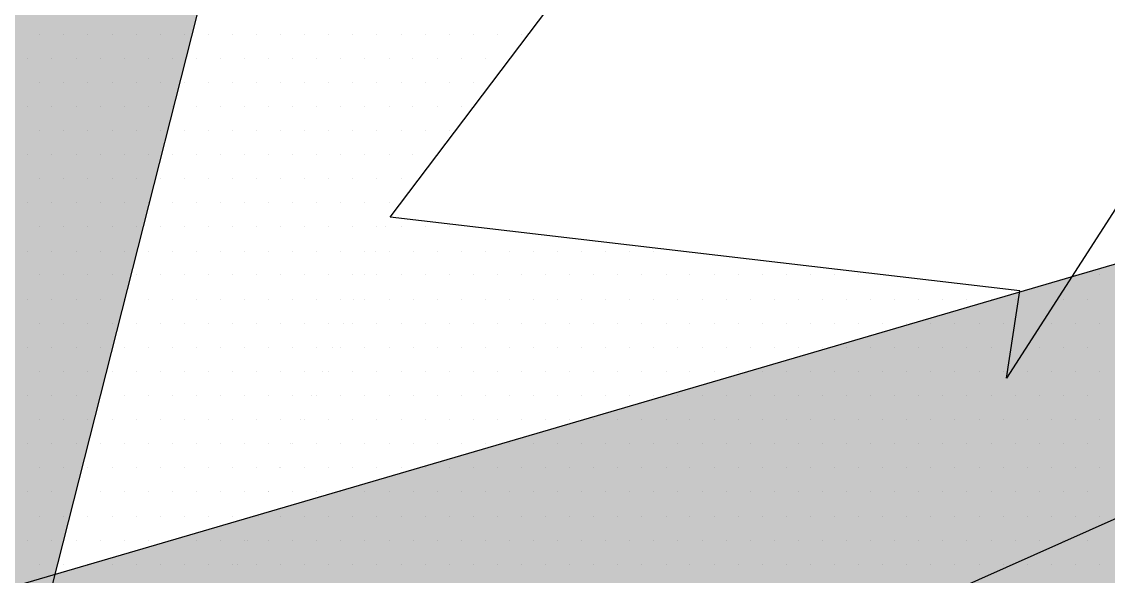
# Model space of a CAD drawing. Header units: metres. Extents: x 9606 to 9900, y 4805 to 4952.
# Drawn here: x 9832.6748 to 9833.1714, y 4846.4657 to 4846.719 of the extents above; entities that cross this region are included whole.
import ezdxf

# ---------------------------------------------------------------- set-up
doc = ezdxf.new("R2010")
doc.units = ezdxf.units.M
doc.header["$LTSCALE"] = 2
doc.linetypes.add('CACHEX2', pattern=[0.75, 0.5, -0.25])
for name, color, linetype in [('CARTOUCHE', 7, 'Continuous'), ('LOGO', 4, 'Continuous'), ('rosace', 7, 'Continuous')]:
    doc.layers.add(name, color=color, linetype=linetype)

# ---------------------------------------------------------------- blocks, each defined once
blk = doc.blocks.new('A$C715108E3')
at = {"layer": 'LOGO', "color": 131}
for p, q in [((-5.1121, -7.0932), (-5.1121, -7.0932)), ((-5.0208, -7.0932), (-5.0208, -7.0932)), ((-4.929, -7.0932), (-4.929, -7.0932)), ((-4.8369, -7.0932), (-4.8369, -7.0932)), ((-4.7453, -7.0932), (-4.7453, -7.0932)), ((-4.6537, -7.0932), (-4.6537, -7.0932)), ((-4.562, -7.0932), (-4.562, -7.0932)), ((-4.47, -7.0932), (-4.47, -7.0932)), ((-4.3787, -7.0932), (-4.3787, -7.0932)), ((-4.2867, -7.0932), (-4.2867, -7.0932)), ((-4.1947, -7.0932), (-4.1947, -7.0932)), ((-4.1034, -7.0932), (-4.1034, -7.0932)), ((-4.0114, -7.0932), (-4.0114, -7.0932)), ((-3.9196, -7.0932), (-3.9196, -7.0932)), ((-3.8281, -7.0932), (-3.8281, -7.0932)), ((-3.7363, -7.0932), (-3.7363, -7.0932)), ((-3.6444, -7.0932), (-3.6444, -7.0932)), ((-3.5526, -7.0932), (-3.5526, -7.0932)), ((-3.4611, -7.0932), (-3.4611, -7.0932)), ((-3.3693, -7.0932), (-3.3693, -7.0932)), ((-3.2775, -7.0932), (-3.2775, -7.0932)), ((-5.1584, -7.1849), (-5.1584, -7.1849)), ((-5.0665, -7.1849), (-5.0665, -7.1849)), ((-4.9745, -7.1849), (-4.9745, -7.1849)), ((-4.8829, -7.1849), (-4.8829, -7.1849)), ((-4.7912, -7.1849), (-4.7912, -7.1849)), ((-4.6992, -7.1849), (-4.6992, -7.1849)), ((-4.6076, -7.1849), (-4.6076, -7.1849)), ((-4.5159, -7.1849), (-4.5159, -7.1849)), ((-4.4243, -7.1849), (-4.4243, -7.1849)), ((-4.3322, -7.1849), (-4.3322, -7.1849)), ((-4.2412, -7.1849), (-4.2412, -7.1849)), ((-4.1491, -7.1849), (-4.1491, -7.1849)), ((-4.0571, -7.1849), (-4.0571, -7.1849)), ((-3.9659, -7.1849), (-3.9659, -7.1849)), ((-3.8738, -7.1849), (-3.8738, -7.1849)), ((-3.782, -7.1849), (-3.782, -7.1849)), ((-3.6909, -7.1849), (-3.6909, -7.1849)), ((-3.5987, -7.1849), (-3.5987, -7.1849)), ((-3.5069, -7.1849), (-3.5069, -7.1849)), ((-3.415, -7.1849), (-3.415, -7.1849)), ((-3.3236, -7.1849), (-3.3236, -7.1849)), ((-5.1121, -7.2773), (-5.1121, -7.2773)), ((-5.0208, -7.2773), (-5.0208, -7.2773)), ((-4.929, -7.2773), (-4.929, -7.2773)), ((-4.8369, -7.2773), (-4.8369, -7.2773)), ((-4.7453, -7.2773), (-4.7453, -7.2773)), ((-4.6537, -7.2773), (-4.6537, -7.2773)), ((-4.562, -7.2773), (-4.562, -7.2773)), ((-4.47, -7.2773), (-4.47, -7.2773)), ((-4.3787, -7.2773), (-4.3787, -7.2773)), ((-4.2867, -7.2773), (-4.2867, -7.2773)), ((-4.1947, -7.2773), (-4.1947, -7.2773)), ((-4.1034, -7.2773), (-4.1034, -7.2773)), ((-4.0114, -7.2773), (-4.0114, -7.2773)), ((-3.9196, -7.2773), (-3.9196, -7.2773)), ((-3.8281, -7.2773), (-3.8281, -7.2773)), ((-3.7363, -7.2773), (-3.7363, -7.2773)), ((-3.6444, -7.2773), (-3.6444, -7.2773)), ((-3.5526, -7.2773), (-3.5526, -7.2773)), ((-3.4611, -7.2773), (-3.4611, -7.2773)), ((-5.1584, -7.3683), (-5.1584, -7.3683)), ((-5.0665, -7.3683), (-5.0665, -7.3683)), ((-4.9745, -7.3683), (-4.9745, -7.3683)), ((-4.8829, -7.3683), (-4.8829, -7.3683)), ((-4.7912, -7.3683), (-4.7912, -7.3683)), ((-4.6992, -7.3683), (-4.6992, -7.3683)), ((-4.6076, -7.3683), (-4.6076, -7.3683)), ((-4.5159, -7.3683), (-4.5159, -7.3683)), ((-4.4243, -7.3683), (-4.4243, -7.3683)), ((-4.3322, -7.3683), (-4.3322, -7.3683)), ((-4.2412, -7.3683), (-4.2412, -7.3683)), ((-4.1491, -7.3683), (-4.1491, -7.3683)), ((-4.0571, -7.3683), (-4.0571, -7.3683)), ((-3.9659, -7.3683), (-3.9659, -7.3683)), ((-3.8738, -7.3683), (-3.8738, -7.3683)), ((-3.782, -7.3683), (-3.782, -7.3683)), ((-3.6909, -7.3683), (-3.6909, -7.3683)), ((-3.5987, -7.3683), (-3.5987, -7.3683)), ((-3.5069, -7.3683), (-3.5069, -7.3683)), ((-5.1121, -7.46), (-5.1121, -7.46)), ((-5.0208, -7.46), (-5.0208, -7.46)), ((-4.929, -7.46), (-4.929, -7.46)), ((-4.8369, -7.46), (-4.8369, -7.46)), ((-4.7453, -7.46), (-4.7453, -7.46)), ((-4.6537, -7.46), (-4.6537, -7.46)), ((-4.562, -7.46), (-4.562, -7.46)), ((-4.47, -7.46), (-4.47, -7.46)), ((-4.3787, -7.46), (-4.3787, -7.46)), ((-4.2867, -7.46), (-4.2867, -7.46)), ((-4.1947, -7.46), (-4.1947, -7.46)), ((-4.1034, -7.46), (-4.1034, -7.46)), ((-4.0114, -7.46), (-4.0114, -7.46)), ((-3.9196, -7.46), (-3.9196, -7.46)), ((-3.8281, -7.46), (-3.8281, -7.46)), ((-3.7363, -7.46), (-3.7363, -7.46)), ((-3.6444, -7.46), (-3.6444, -7.46)), ((-3.5526, -7.46), (-3.5526, -7.46)), ((-5.1584, -7.5524), (-5.1584, -7.5524)), ((-5.0665, -7.5524), (-5.0665, -7.5524)), ((-4.9745, -7.5524), (-4.9745, -7.5524)), ((-4.8829, -7.5524), (-4.8829, -7.5524)), ((-4.7912, -7.5524), (-4.7912, -7.5524)), ((-4.6992, -7.5524), (-4.6992, -7.5524)), ((-4.6076, -7.5524), (-4.6076, -7.5524)), ((-4.5159, -7.5524), (-4.5159, -7.5524)), ((-4.4243, -7.5524), (-4.4243, -7.5524)), ((-4.3322, -7.5524), (-4.3322, -7.5524)), ((-4.2412, -7.5524), (-4.2412, -7.5524)), ((-4.1491, -7.5524), (-4.1491, -7.5524)), ((-4.0571, -7.5524), (-4.0571, -7.5524)), ((-3.9659, -7.5524), (-3.9659, -7.5524)), ((-3.8738, -7.5524), (-3.8738, -7.5524)), ((-3.782, -7.5524), (-3.782, -7.5524)), ((-3.6909, -7.5524), (-3.6909, -7.5524)), ((-3.5987, -7.5524), (-3.5987, -7.5524)), ((-5.1121, -7.6436), (-5.1121, -7.6436)), ((-5.0208, -7.6436), (-5.0208, -7.6436)), ((-4.929, -7.6436), (-4.929, -7.6436)), ((-4.8369, -7.6436), (-4.8369, -7.6436)), ((-4.7453, -7.6436), (-4.7453, -7.6436)), ((-4.6537, -7.6436), (-4.6537, -7.6436)), ((-4.562, -7.6436), (-4.562, -7.6436)), ((-4.47, -7.6436), (-4.47, -7.6436)), ((-4.3787, -7.6436), (-4.3787, -7.6436)), ((-4.2867, -7.6436), (-4.2867, -7.6436)), ((-4.1947, -7.6436), (-4.1947, -7.6436)), ((-4.1034, -7.6436), (-4.1034, -7.6436)), ((-4.0114, -7.6436), (-4.0114, -7.6436)), ((-3.9196, -7.6436), (-3.9196, -7.6436)), ((-3.8281, -7.6436), (-3.8281, -7.6436)), ((-3.7363, -7.6436), (-3.7363, -7.6436)), ((-5.1584, -7.7349), (-5.1584, -7.7349)), ((-5.0665, -7.7349), (-5.0665, -7.7349)), ((-4.9745, -7.7349), (-4.9745, -7.7349)), ((-4.8829, -7.7349), (-4.8829, -7.7349)), ((-4.7912, -7.7349), (-4.7912, -7.7349)), ((-4.6992, -7.7349), (-4.6992, -7.7349)), ((-4.6076, -7.7349), (-4.6076, -7.7349)), ((-4.5159, -7.7349), (-4.5159, -7.7349)), ((-4.4243, -7.7349), (-4.4243, -7.7349)), ((-4.3322, -7.7349), (-4.3322, -7.7349)), ((-4.2412, -7.7349), (-4.2412, -7.7349)), ((-4.1491, -7.7349), (-4.1491, -7.7349)), ((-4.0571, -7.7349), (-4.0571, -7.7349)), ((-3.9659, -7.7349), (-3.9659, -7.7349)), ((-3.8738, -7.7349), (-3.8738, -7.7349)), ((-3.782, -7.7349), (-3.782, -7.7349)), ((-5.1121, -7.8275), (-5.1121, -7.8275)), ((-5.0208, -7.8275), (-5.0208, -7.8275)), ((-4.929, -7.8275), (-4.929, -7.8275)), ((-4.8369, -7.8275), (-4.8369, -7.8275)), ((-4.7453, -7.8275), (-4.7453, -7.8275)), ((-4.6537, -7.8275), (-4.6537, -7.8275)), ((-4.562, -7.8275), (-4.562, -7.8275)), ((-4.47, -7.8275), (-4.47, -7.8275)), ((-4.3787, -7.8275), (-4.3787, -7.8275)), ((-4.2867, -7.8275), (-4.2867, -7.8275)), ((-4.1947, -7.8275), (-4.1947, -7.8275)), ((-4.1034, -7.8275), (-4.1034, -7.8275)), ((-4.0114, -7.8275), (-4.0114, -7.8275)), ((-3.9196, -7.8275), (-3.9196, -7.8275)), ((-3.8281, -7.8275), (-3.8281, -7.8275)), ((-3.7951, -7.8275), (-3.7951, -7.8275)), ((-3.7363, -7.8275), (-3.7363, -7.8275)), ((-3.6444, -7.8275), (-3.6444, -7.8275)), ((-3.5526, -7.8275), (-3.5526, -7.8275)), ((-1.0596, -7.8275), (-1.0596, -7.8275)), ((-5.1584, -7.919), (-5.1584, -7.919)), ((-5.0665, -7.919), (-5.0665, -7.919)), ((-4.9745, -7.919), (-4.9745, -7.919)), ((-4.8829, -7.919), (-4.8829, -7.919)), ((-4.7912, -7.919), (-4.7912, -7.919)), ((-4.6992, -7.919), (-4.6992, -7.919)), ((-4.6076, -7.919), (-4.6076, -7.919)), ((-4.5159, -7.919), (-4.5159, -7.919)), ((-4.4243, -7.919), (-4.4243, -7.919)), ((-4.3322, -7.919), (-4.3322, -7.919)), ((-4.2412, -7.919), (-4.2412, -7.919)), ((-4.1491, -7.919), (-4.1491, -7.919)), ((-4.0571, -7.919), (-4.0571, -7.919)), ((-3.9659, -7.919), (-3.9659, -7.919)), ((-3.8738, -7.919), (-3.8738, -7.919)), ((-3.8354, -7.919), (-3.8354, -7.919)), ((-3.782, -7.919), (-3.782, -7.919)), ((-3.6905, -7.919), (-3.6905, -7.919)), ((-3.5987, -7.919), (-3.5987, -7.919)), ((-3.5069, -7.919), (-3.5069, -7.919)), ((-3.415, -7.919), (-3.415, -7.919)), ((-3.3236, -7.919), (-3.3236, -7.919)), ((-3.2318, -7.919), (-3.2318, -7.919)), ((-3.1399, -7.919), (-3.1399, -7.919)), ((-3.0485, -7.919), (-3.0485, -7.919)), ((-2.9566, -7.919), (-2.9566, -7.919)), ((-2.8648, -7.919), (-2.8648, -7.919)), ((-2.7733, -7.919), (-2.7733, -7.919)), ((-2.6815, -7.919), (-2.6815, -7.919)), ((-1.119, -7.919), (-1.119, -7.919)), ((-5.1121, -8.0102), (-5.1121, -8.0102)), ((-5.0208, -8.0102), (-5.0208, -8.0102)), ((-4.929, -8.0102), (-4.929, -8.0102)), ((-4.8369, -8.0102), (-4.8369, -8.0102)), ((-4.7453, -8.0102), (-4.7453, -8.0102)), ((-4.6537, -8.0102), (-4.6537, -8.0102)), ((-4.562, -8.0102), (-4.562, -8.0102)), ((-4.47, -8.0102), (-4.47, -8.0102)), ((-4.3787, -8.0102), (-4.3787, -8.0102)), ((-4.2867, -8.0102), (-4.2867, -8.0102)), ((-4.1947, -8.0102), (-4.1947, -8.0102)), ((-4.1034, -8.0102), (-4.1034, -8.0102)), ((-4.0114, -8.0102), (-4.0114, -8.0102)), ((-3.9196, -8.0102), (-3.9196, -8.0102)), ((-3.8755, -8.0102), (-3.8755, -8.0102)), ((-3.8283, -8.0102), (-3.8283, -8.0102)), ((-3.7363, -8.0102), (-3.7363, -8.0102)), ((-3.6444, -8.0102), (-3.6444, -8.0102)), ((-3.5526, -8.0102), (-3.5526, -8.0102)), ((-3.4611, -8.0102), (-3.4611, -8.0102)), ((-3.3693, -8.0102), (-3.3693, -8.0102)), ((-3.2775, -8.0102), (-3.2775, -8.0102)), ((-3.186, -8.0102), (-3.186, -8.0102)), ((-3.0942, -8.0102), (-3.0942, -8.0102)), ((-3.0024, -8.0102), (-3.0024, -8.0102)), ((-2.9109, -8.0102), (-2.9109, -8.0102)), ((-2.8191, -8.0102), (-2.8191, -8.0102)), ((-2.727, -8.0102), (-2.727, -8.0102)), ((-2.6358, -8.0102), (-2.6358, -8.0102)), ((-2.5439, -8.0102), (-2.5439, -8.0102)), ((-2.4519, -8.0102), (-2.4519, -8.0102)), ((-2.3599, -8.0102), (-2.3599, -8.0102)), ((-2.2686, -8.0102), (-2.2686, -8.0102)), ((-2.1766, -8.0102), (-2.1766, -8.0102)), ((-2.085, -8.0102), (-2.085, -8.0102)), ((-1.9933, -8.0102), (-1.9933, -8.0102)), ((-1.9015, -8.0102), (-1.9015, -8.0102)), ((-1.1785, -8.0102), (-1.1785, -8.0102)), ((-1.1674, -8.0102), (-1.1674, -8.0102)), ((-1.0761, -8.0102), (-1.0761, -8.0102)), ((-5.1584, -8.1026), (-5.1584, -8.1026)), ((-5.0665, -8.1026), (-5.0665, -8.1026)), ((-4.9745, -8.1026), (-4.9745, -8.1026)), ((-4.8829, -8.1026), (-4.8829, -8.1026)), ((-4.7912, -8.1026), (-4.7912, -8.1026)), ((-4.6992, -8.1026), (-4.6992, -8.1026)), ((-4.6076, -8.1026), (-4.6076, -8.1026)), ((-4.5159, -8.1026), (-4.5159, -8.1026)), ((-4.4243, -8.1026), (-4.4243, -8.1026)), ((-4.3322, -8.1026), (-4.3322, -8.1026)), ((-4.2412, -8.1026), (-4.2412, -8.1026)), ((-4.1491, -8.1026), (-4.1491, -8.1026)), ((-4.0571, -8.1026), (-4.0571, -8.1026)), ((-3.9659, -8.1026), (-3.9659, -8.1026)), ((-3.9164, -8.1026), (-3.9164, -8.1026)), ((-3.8738, -8.1026), (-3.8738, -8.1026)), ((-3.782, -8.1026), (-3.782, -8.1026)), ((-3.6905, -8.1026), (-3.6905, -8.1026)), ((-3.5987, -8.1026), (-3.5987, -8.1026)), ((-3.5069, -8.1026), (-3.5069, -8.1026)), ((-3.415, -8.1026), (-3.415, -8.1026)), ((-3.3236, -8.1026), (-3.3236, -8.1026)), ((-3.2318, -8.1026), (-3.2318, -8.1026)), ((-3.1399, -8.1026), (-3.1399, -8.1026)), ((-3.0485, -8.1026), (-3.0485, -8.1026)), ((-2.9566, -8.1026), (-2.9566, -8.1026)), ((-2.8648, -8.1026), (-2.8648, -8.1026)), ((-2.7733, -8.1026), (-2.7733, -8.1026)), ((-2.6815, -8.1026), (-2.6815, -8.1026)), ((-2.5895, -8.1026), (-2.5895, -8.1026)), ((-2.4975, -8.1026), (-2.4975, -8.1026)), ((-2.4062, -8.1026), (-2.4062, -8.1026)), ((-2.3142, -8.1026), (-2.3142, -8.1026)), ((-2.2223, -8.1026), (-2.2223, -8.1026)), ((-2.1309, -8.1026), (-2.1309, -8.1026)), ((-2.0391, -8.1026), (-2.0391, -8.1026)), ((-1.9472, -8.1026), (-1.9472, -8.1026)), ((-1.8558, -8.1026), (-1.8558, -8.1026)), ((-1.7639, -8.1026), (-1.7639, -8.1026)), ((-1.6721, -8.1026), (-1.6721, -8.1026)), ((-1.5806, -8.1026), (-1.5806, -8.1026)), ((-1.4888, -8.1026), (-1.4888, -8.1026)), ((-1.397, -8.1026), (-1.397, -8.1026)), ((-1.2371, -8.1026), (-1.2371, -8.1026)), ((-1.2137, -8.1026), (-1.2137, -8.1026)), ((-1.1219, -8.1026), (-1.1219, -8.1026)), ((-5.1121, -8.1941), (-5.1121, -8.1941)), ((-5.0208, -8.1941), (-5.0208, -8.1941)), ((-4.929, -8.1941), (-4.929, -8.1941)), ((-4.8369, -8.1941), (-4.8369, -8.1941)), ((-4.7453, -8.1941), (-4.7453, -8.1941)), ((-4.6537, -8.1941), (-4.6537, -8.1941)), ((-4.562, -8.1941), (-4.562, -8.1941)), ((-4.47, -8.1941), (-4.47, -8.1941)), ((-4.3787, -8.1941), (-4.3787, -8.1941)), ((-4.2867, -8.1941), (-4.2867, -8.1941)), ((-4.1947, -8.1941), (-4.1947, -8.1941)), ((-4.1034, -8.1941), (-4.1034, -8.1941)), ((-4.0114, -8.1941), (-4.0114, -8.1941)), ((-3.9567, -8.1941), (-3.9567, -8.1941)), ((-3.9196, -8.1941), (-3.9196, -8.1941)), ((-3.8283, -8.1941), (-3.8283, -8.1941)), ((-3.7363, -8.1941), (-3.7363, -8.1941)), ((-3.6444, -8.1941), (-3.6444, -8.1941)), ((-3.5526, -8.1941), (-3.5526, -8.1941)), ((-3.4611, -8.1941), (-3.4611, -8.1941)), ((-3.3693, -8.1941), (-3.3693, -8.1941)), ((-3.2775, -8.1941), (-3.2775, -8.1941)), ((-3.186, -8.1941), (-3.186, -8.1941)), ((-3.0942, -8.1941), (-3.0942, -8.1941)), ((-3.0024, -8.1941), (-3.0024, -8.1941)), ((-2.9109, -8.1941), (-2.9109, -8.1941)), ((-2.8191, -8.1941), (-2.8191, -8.1941)), ((-2.727, -8.1941), (-2.727, -8.1941)), ((-2.6358, -8.1941), (-2.6358, -8.1941)), ((-2.5439, -8.1941), (-2.5439, -8.1941)), ((-2.4519, -8.1941), (-2.4519, -8.1941)), ((-2.3599, -8.1941), (-2.3599, -8.1941)), ((-2.2686, -8.1941), (-2.2686, -8.1941)), ((-2.1766, -8.1941), (-2.1766, -8.1941)), ((-2.085, -8.1941), (-2.085, -8.1941)), ((-1.9933, -8.1941), (-1.9933, -8.1941)), ((-1.9015, -8.1941), (-1.9015, -8.1941)), ((-1.8097, -8.1941), (-1.8097, -8.1941)), ((-1.7182, -8.1941), (-1.7182, -8.1941)), ((-1.6264, -8.1941), (-1.6264, -8.1941)), ((-1.5345, -8.1941), (-1.5345, -8.1941)), ((-1.4427, -8.1941), (-1.4427, -8.1941)), ((-1.2958, -8.1941), (-1.2958, -8.1941)), ((-1.2594, -8.1941), (-1.2594, -8.1941)), ((-1.1674, -8.1941), (-1.1674, -8.1941)), ((-1.0761, -8.1941), (-1.0761, -8.1941)), ((-5.1584, -8.2855), (-5.1584, -8.2855)), ((-5.0665, -8.2855), (-5.0665, -8.2855)), ((-4.9745, -8.2855), (-4.9745, -8.2855)), ((-4.8829, -8.2855), (-4.8829, -8.2855)), ((-4.7912, -8.2855), (-4.7912, -8.2855)), ((-4.6992, -8.2855), (-4.6992, -8.2855)), ((-4.6076, -8.2855), (-4.6076, -8.2855)), ((-4.5159, -8.2855), (-4.5159, -8.2855)), ((-4.4243, -8.2855), (-4.4243, -8.2855)), ((-4.3322, -8.2855), (-4.3322, -8.2855)), ((-4.2412, -8.2855), (-4.2412, -8.2855)), ((-4.1491, -8.2855), (-4.1491, -8.2855)), ((-4.0571, -8.2855), (-4.0571, -8.2855)), ((-3.997, -8.2855), (-3.997, -8.2855)), ((-3.9659, -8.2855), (-3.9659, -8.2855)), ((-3.8738, -8.2855), (-3.8738, -8.2855)), ((-3.782, -8.2855), (-3.782, -8.2855)), ((-3.6905, -8.2855), (-3.6905, -8.2855)), ((-3.5987, -8.2855), (-3.5987, -8.2855)), ((-3.5069, -8.2855), (-3.5069, -8.2855)), ((-3.415, -8.2855), (-3.415, -8.2855)), ((-3.3236, -8.2855), (-3.3236, -8.2855)), ((-3.2318, -8.2855), (-3.2318, -8.2855)), ((-3.1399, -8.2855), (-3.1399, -8.2855)), ((-3.0485, -8.2855), (-3.0485, -8.2855)), ((-2.9566, -8.2855), (-2.9566, -8.2855)), ((-2.8648, -8.2855), (-2.8648, -8.2855)), ((-2.7733, -8.2855), (-2.7733, -8.2855)), ((-2.6815, -8.2855), (-2.6815, -8.2855)), ((-2.5895, -8.2855), (-2.5895, -8.2855)), ((-2.4975, -8.2855), (-2.4975, -8.2855)), ((-2.4062, -8.2855), (-2.4062, -8.2855)), ((-2.3142, -8.2855), (-2.3142, -8.2855)), ((-2.2223, -8.2855), (-2.2223, -8.2855)), ((-2.1309, -8.2855), (-2.1309, -8.2855)), ((-2.0391, -8.2855), (-2.0391, -8.2855)), ((-1.9472, -8.2855), (-1.9472, -8.2855)), ((-1.8558, -8.2855), (-1.8558, -8.2855)), ((-1.7639, -8.2855), (-1.7639, -8.2855)), ((-1.6721, -8.2855), (-1.6721, -8.2855)), ((-1.5806, -8.2855), (-1.5806, -8.2855)), ((-1.4888, -8.2855), (-1.4888, -8.2855)), ((-1.355, -8.2855), (-1.355, -8.2855)), ((-1.3051, -8.2855), (-1.3051, -8.2855)), ((-1.2137, -8.2855), (-1.2137, -8.2855)), ((-1.1219, -8.2855), (-1.1219, -8.2855)), ((-5.1121, -8.3777), (-5.1121, -8.3777)), ((-5.0208, -8.3777), (-5.0208, -8.3777)), ((-4.929, -8.3777), (-4.929, -8.3777)), ((-4.8369, -8.3777), (-4.8369, -8.3777)), ((-4.7453, -8.3777), (-4.7453, -8.3777)), ((-4.6537, -8.3777), (-4.6537, -8.3777)), ((-4.562, -8.3777), (-4.562, -8.3777)), ((-4.47, -8.3777), (-4.47, -8.3777)), ((-4.3787, -8.3777), (-4.3787, -8.3777)), ((-4.2867, -8.3777), (-4.2867, -8.3777)), ((-4.1947, -8.3777), (-4.1947, -8.3777)), ((-4.1034, -8.3777), (-4.1034, -8.3777)), ((-4.0374, -8.3777), (-4.0374, -8.3777)), ((-4.0116, -8.3777), (-4.0116, -8.3777)), ((-3.9196, -8.3777), (-3.9196, -8.3777)), ((-3.8283, -8.3777), (-3.8283, -8.3777)), ((-3.7363, -8.3777), (-3.7363, -8.3777)), ((-3.6444, -8.3777), (-3.6444, -8.3777)), ((-3.5526, -8.3777), (-3.5526, -8.3777)), ((-3.4611, -8.3777), (-3.4611, -8.3777)), ((-3.3693, -8.3777), (-3.3693, -8.3777)), ((-3.2775, -8.3777), (-3.2775, -8.3777)), ((-3.186, -8.3777), (-3.186, -8.3777)), ((-3.0942, -8.3777), (-3.0942, -8.3777)), ((-3.0024, -8.3777), (-3.0024, -8.3777)), ((-2.9109, -8.3777), (-2.9109, -8.3777)), ((-2.8191, -8.3777), (-2.8191, -8.3777)), ((-2.727, -8.3777), (-2.727, -8.3777)), ((-2.6358, -8.3777), (-2.6358, -8.3777)), ((-2.5439, -8.3777), (-2.5439, -8.3777)), ((-2.4519, -8.3777), (-2.4519, -8.3777)), ((-2.3599, -8.3777), (-2.3599, -8.3777)), ((-2.2686, -8.3777), (-2.2686, -8.3777)), ((-2.1766, -8.3777), (-2.1766, -8.3777)), ((-2.085, -8.3777), (-2.085, -8.3777)), ((-1.9933, -8.3777), (-1.9933, -8.3777)), ((-1.9015, -8.3777), (-1.9015, -8.3777)), ((-1.8097, -8.3777), (-1.8097, -8.3777)), ((-1.7182, -8.3777), (-1.7182, -8.3777)), ((-1.6264, -8.3777), (-1.6264, -8.3777)), ((-1.5345, -8.3777), (-1.5345, -8.3777)), ((-1.4427, -8.3777), (-1.4427, -8.3777)), ((-1.4144, -8.3777), (-1.4144, -8.3777)), ((-1.3512, -8.3777), (-1.3512, -8.3777)), ((-1.2594, -8.3777), (-1.2594, -8.3777)), ((-1.1674, -8.3777), (-1.1674, -8.3777)), ((-1.0761, -8.3777), (-1.0761, -8.3777)), ((-5.1584, -8.4692), (-5.1584, -8.4692)), ((-5.0665, -8.4692), (-5.0665, -8.4692)), ((-4.9745, -8.4692), (-4.9745, -8.4692)), ((-4.8829, -8.4692), (-4.8829, -8.4692)), ((-4.7912, -8.4692), (-4.7912, -8.4692)), ((-4.6992, -8.4692), (-4.6992, -8.4692)), ((-4.6076, -8.4692), (-4.6076, -8.4692)), ((-4.5159, -8.4692), (-4.5159, -8.4692)), ((-4.4243, -8.4692), (-4.4243, -8.4692)), ((-4.3322, -8.4692), (-4.3322, -8.4692)), ((-4.2412, -8.4692), (-4.2412, -8.4692)), ((-4.1491, -8.4692), (-4.1491, -8.4692)), ((-4.0779, -8.4692), (-4.0779, -8.4692)), ((-4.0571, -8.4692), (-4.0571, -8.4692)), ((-3.9659, -8.4692), (-3.9659, -8.4692)), ((-3.8738, -8.4692), (-3.8738, -8.4692)), ((-3.782, -8.4692), (-3.782, -8.4692)), ((-3.6905, -8.4692), (-3.6905, -8.4692)), ((-3.5987, -8.4692), (-3.5987, -8.4692)), ((-3.5069, -8.4692), (-3.5069, -8.4692)), ((-3.415, -8.4692), (-3.415, -8.4692)), ((-3.3236, -8.4692), (-3.3236, -8.4692)), ((-3.2318, -8.4692), (-3.2318, -8.4692)), ((-3.1399, -8.4692), (-3.1399, -8.4692)), ((-3.0485, -8.4692), (-3.0485, -8.4692)), ((-2.9566, -8.4692), (-2.9566, -8.4692)), ((-2.8648, -8.4692), (-2.8648, -8.4692)), ((-2.7733, -8.4692), (-2.7733, -8.4692)), ((-2.6815, -8.4692), (-2.6815, -8.4692)), ((-2.5895, -8.4692), (-2.5895, -8.4692)), ((-2.4975, -8.4692), (-2.4975, -8.4692)), ((-2.4062, -8.4692), (-2.4062, -8.4692)), ((-2.3142, -8.4692), (-2.3142, -8.4692)), ((-2.2223, -8.4692), (-2.2223, -8.4692)), ((-2.1309, -8.4692), (-2.1309, -8.4692)), ((-2.0391, -8.4692), (-2.0391, -8.4692)), ((-1.9472, -8.4692), (-1.9472, -8.4692)), ((-1.8558, -8.4692), (-1.8558, -8.4692)), ((-1.7639, -8.4692), (-1.7639, -8.4692)), ((-1.6721, -8.4692), (-1.6721, -8.4692)), ((-1.5806, -8.4692), (-1.5806, -8.4692)), ((-1.4888, -8.4692), (-1.4888, -8.4692)), ((-1.397, -8.4692), (-1.397, -8.4692)), ((-1.3051, -8.4692), (-1.3051, -8.4692)), ((-1.2137, -8.4692), (-1.2137, -8.4692)), ((-1.1219, -8.4692), (-1.1219, -8.4692)), ((-5.1121, -8.5607), (-5.1121, -8.5607)), ((-5.0208, -8.5607), (-5.0208, -8.5607)), ((-4.929, -8.5607), (-4.929, -8.5607)), ((-4.8369, -8.5607), (-4.8369, -8.5607)), ((-4.7453, -8.5607), (-4.7453, -8.5607)), ((-4.6537, -8.5607), (-4.6537, -8.5607)), ((-4.562, -8.5607), (-4.562, -8.5607)), ((-4.47, -8.5607), (-4.47, -8.5607)), ((-4.3787, -8.5607), (-4.3787, -8.5607)), ((-4.2867, -8.5607), (-4.2867, -8.5607)), ((-4.1947, -8.5607), (-4.1947, -8.5607)), ((-4.118, -8.5607), (-4.118, -8.5607)), ((-4.1036, -8.5607), (-4.1036, -8.5607)), ((-4.0116, -8.5607), (-4.0116, -8.5607)), ((-3.9196, -8.5607), (-3.9196, -8.5607)), ((-3.8283, -8.5607), (-3.8283, -8.5607)), ((-3.7363, -8.5607), (-3.7363, -8.5607)), ((-3.6444, -8.5607), (-3.6444, -8.5607)), ((-3.5526, -8.5607), (-3.5526, -8.5607)), ((-3.4611, -8.5607), (-3.4611, -8.5607)), ((-3.3693, -8.5607), (-3.3693, -8.5607)), ((-3.2775, -8.5607), (-3.2775, -8.5607)), ((-3.186, -8.5607), (-3.186, -8.5607)), ((-3.0942, -8.5607), (-3.0942, -8.5607)), ((-3.0024, -8.5607), (-3.0024, -8.5607)), ((-2.9109, -8.5607), (-2.9109, -8.5607)), ((-2.8191, -8.5607), (-2.8191, -8.5607)), ((-2.727, -8.5607), (-2.727, -8.5607)), ((-2.6358, -8.5607), (-2.6358, -8.5607)), ((-2.5439, -8.5607), (-2.5439, -8.5607)), ((-2.4519, -8.5607), (-2.4519, -8.5607)), ((-2.3599, -8.5607), (-2.3599, -8.5607)), ((-2.2686, -8.5607), (-2.2686, -8.5607)), ((-2.1766, -8.5607), (-2.1766, -8.5607)), ((-2.085, -8.5607), (-2.085, -8.5607)), ((-1.9933, -8.5607), (-1.9933, -8.5607)), ((-1.9015, -8.5607), (-1.9015, -8.5607)), ((-1.8097, -8.5607), (-1.8097, -8.5607)), ((-1.7182, -8.5607), (-1.7182, -8.5607)), ((-1.6264, -8.5607), (-1.6264, -8.5607)), ((-1.5345, -8.5607), (-1.5345, -8.5607)), ((-1.4427, -8.5607), (-1.4427, -8.5607)), ((-1.3512, -8.5607), (-1.3512, -8.5607)), ((-1.2594, -8.5607), (-1.2594, -8.5607)), ((-1.1674, -8.5607), (-1.1674, -8.5607)), ((-1.0761, -8.5607), (-1.0761, -8.5607)), ((-5.1584, -8.6529), (-5.1584, -8.6529)), ((-5.0665, -8.6529), (-5.0665, -8.6529)), ((-4.9745, -8.6529), (-4.9745, -8.6529)), ((-4.8829, -8.6529), (-4.8829, -8.6529)), ((-4.7912, -8.6529), (-4.7912, -8.6529)), ((-4.6992, -8.6529), (-4.6992, -8.6529)), ((-4.6076, -8.6529), (-4.6076, -8.6529)), ((-4.5159, -8.6529), (-4.5159, -8.6529)), ((-4.4243, -8.6529), (-4.4243, -8.6529)), ((-4.3322, -8.6529), (-4.3322, -8.6529)), ((-4.2412, -8.6529), (-4.2412, -8.6529)), ((-4.1589, -8.6529), (-4.1589, -8.6529)), ((-4.1491, -8.6529), (-4.1491, -8.6529)), ((-4.0571, -8.6529), (-4.0571, -8.6529)), ((-3.9659, -8.6529), (-3.9659, -8.6529)), ((-3.8738, -8.6529), (-3.8738, -8.6529)), ((-3.782, -8.6529), (-3.782, -8.6529)), ((-3.6905, -8.6529), (-3.6905, -8.6529)), ((-3.5987, -8.6529), (-3.5987, -8.6529)), ((-3.5069, -8.6529), (-3.5069, -8.6529)), ((-3.415, -8.6529), (-3.415, -8.6529)), ((-3.3236, -8.6529), (-3.3236, -8.6529)), ((-3.2318, -8.6529), (-3.2318, -8.6529)), ((-3.1399, -8.6529), (-3.1399, -8.6529)), ((-3.0485, -8.6529), (-3.0485, -8.6529)), ((-2.9566, -8.6529), (-2.9566, -8.6529)), ((-2.8648, -8.6529), (-2.8648, -8.6529)), ((-2.7733, -8.6529), (-2.7733, -8.6529)), ((-2.6815, -8.6529), (-2.6815, -8.6529)), ((-2.5895, -8.6529), (-2.5895, -8.6529)), ((-2.4975, -8.6529), (-2.4975, -8.6529)), ((-2.4062, -8.6529), (-2.4062, -8.6529)), ((-2.3142, -8.6529), (-2.3142, -8.6529)), ((-2.2223, -8.6529), (-2.2223, -8.6529)), ((-2.1309, -8.6529), (-2.1309, -8.6529)), ((-2.0391, -8.6529), (-2.0391, -8.6529)), ((-1.9472, -8.6529), (-1.9472, -8.6529)), ((-1.8558, -8.6529), (-1.8558, -8.6529)), ((-1.7639, -8.6529), (-1.7639, -8.6529)), ((-1.6721, -8.6529), (-1.6721, -8.6529)), ((-1.5806, -8.6529), (-1.5806, -8.6529)), ((-1.4888, -8.6529), (-1.4888, -8.6529)), ((-1.397, -8.6529), (-1.397, -8.6529)), ((-1.3051, -8.6529), (-1.3051, -8.6529)), ((-1.2137, -8.6529), (-1.2137, -8.6529)), ((-1.1219, -8.6529), (-1.1219, -8.6529)), ((-5.1121, -8.7445), (-5.1121, -8.7445)), ((-5.0208, -8.7445), (-5.0208, -8.7445)), ((-4.929, -8.7445), (-4.929, -8.7445)), ((-4.8369, -8.7445), (-4.8369, -8.7445)), ((-4.7453, -8.7445), (-4.7453, -8.7445)), ((-4.6537, -8.7445), (-4.6537, -8.7445)), ((-4.562, -8.7445), (-4.562, -8.7445)), ((-4.47, -8.7445), (-4.47, -8.7445)), ((-4.3787, -8.7445), (-4.3787, -8.7445)), ((-4.2867, -8.7445), (-4.2867, -8.7445)), ((-4.1992, -8.7443), (-4.1992, -8.7443)), ((-4.1947, -8.7443), (-4.1947, -8.7443)), ((-4.1036, -8.7443), (-4.1036, -8.7443)), ((-4.0116, -8.7443), (-4.0116, -8.7443)), ((-3.9196, -8.7443), (-3.9196, -8.7443)), ((-3.8283, -8.7443), (-3.8283, -8.7443)), ((-3.7363, -8.7443), (-3.7363, -8.7443)), ((-3.6444, -8.7443), (-3.6444, -8.7443)), ((-3.5526, -8.7443), (-3.5526, -8.7443)), ((-3.4611, -8.7443), (-3.4611, -8.7443)), ((-3.3693, -8.7443), (-3.3693, -8.7443)), ((-3.2775, -8.7443), (-3.2775, -8.7443)), ((-3.186, -8.7443), (-3.186, -8.7443)), ((-3.0942, -8.7443), (-3.0942, -8.7443)), ((-3.0024, -8.7443), (-3.0024, -8.7443)), ((-2.9109, -8.7443), (-2.9109, -8.7443)), ((-2.8191, -8.7443), (-2.8191, -8.7443)), ((-2.727, -8.7443), (-2.727, -8.7443)), ((-2.6358, -8.7443), (-2.6358, -8.7443)), ((-2.5439, -8.7443), (-2.5439, -8.7443)), ((-2.4519, -8.7443), (-2.4519, -8.7443)), ((-2.3599, -8.7443), (-2.3599, -8.7443)), ((-2.2686, -8.7443), (-2.2686, -8.7443)), ((-2.1766, -8.7443), (-2.1766, -8.7443)), ((-2.085, -8.7443), (-2.085, -8.7443)), ((-1.9933, -8.7443), (-1.9933, -8.7443)), ((-1.9015, -8.7443), (-1.9015, -8.7443)), ((-1.8097, -8.7443), (-1.8097, -8.7443)), ((-1.7182, -8.7443), (-1.7182, -8.7443)), ((-1.6264, -8.7443), (-1.6264, -8.7443)), ((-1.5345, -8.7443), (-1.5345, -8.7443)), ((-1.4427, -8.7443), (-1.4427, -8.7443)), ((-1.3512, -8.7443), (-1.3512, -8.7443)), ((-1.2594, -8.7443), (-1.2594, -8.7443)), ((-1.1674, -8.7443), (-1.1674, -8.7443)), ((-1.0761, -8.7443), (-1.0761, -8.7443)), ((-5.1584, -8.8356), (-5.1584, -8.8356)), ((-5.0665, -8.8356), (-5.0665, -8.8356)), ((-4.9745, -8.8356), (-4.9745, -8.8356)), ((-4.8829, -8.8356), (-4.8829, -8.8356)), ((-4.7912, -8.8356), (-4.7912, -8.8356)), ((-4.6992, -8.8356), (-4.6992, -8.8356)), ((-4.6076, -8.8356), (-4.6076, -8.8356)), ((-4.5159, -8.8356), (-4.5159, -8.8356)), ((-4.4243, -8.8356), (-4.4243, -8.8356)), ((-4.3322, -8.8356), (-4.3322, -8.8356)), ((-4.2412, -8.8356), (-4.2412, -8.8356)), ((-4.24, -8.8356), (-4.24, -8.8356)), ((-4.1491, -8.8356), (-4.1491, -8.8356)), ((-4.0571, -8.8356), (-4.0571, -8.8356)), ((-3.9659, -8.8356), (-3.9659, -8.8356)), ((-3.8738, -8.8356), (-3.8738, -8.8356)), ((-3.782, -8.8356), (-3.782, -8.8356)), ((-3.6905, -8.8356), (-3.6905, -8.8356)), ((-3.5987, -8.8356), (-3.5987, -8.8356)), ((-3.5069, -8.8356), (-3.5069, -8.8356)), ((-3.415, -8.8356), (-3.415, -8.8356)), ((-3.3236, -8.8356), (-3.3236, -8.8356)), ((-3.2318, -8.8356), (-3.2318, -8.8356)), ((-3.1399, -8.8356), (-3.1399, -8.8356)), ((-3.0485, -8.8356), (-3.0485, -8.8356)), ((-2.9566, -8.8356), (-2.9566, -8.8356)), ((-2.8648, -8.8356), (-2.8648, -8.8356)), ((-2.7733, -8.8356), (-2.7733, -8.8356)), ((-2.6815, -8.8356), (-2.6815, -8.8356)), ((-2.5895, -8.8356), (-2.5895, -8.8356)), ((-2.4975, -8.8356), (-2.4975, -8.8356)), ((-2.4062, -8.8356), (-2.4062, -8.8356)), ((-2.3142, -8.8356), (-2.3142, -8.8356)), ((-2.2223, -8.8356), (-2.2223, -8.8356)), ((-2.1309, -8.8356), (-2.1309, -8.8356)), ((-2.0391, -8.8356), (-2.0391, -8.8356)), ((-1.9472, -8.8356), (-1.9472, -8.8356)), ((-1.8558, -8.8356), (-1.8558, -8.8356)), ((-1.7639, -8.8356), (-1.7639, -8.8356)), ((-1.6721, -8.8356), (-1.6721, -8.8356)), ((-1.5806, -8.8356), (-1.5806, -8.8356)), ((-1.4888, -8.8356), (-1.4888, -8.8356)), ((-1.397, -8.8356), (-1.397, -8.8356)), ((-1.3051, -8.8356), (-1.3051, -8.8356)), ((-1.2137, -8.8356), (-1.2137, -8.8356)), ((-1.1219, -8.8356), (-1.1219, -8.8356)), ((-5.1121, -8.9282), (-5.1121, -8.9282)), ((-5.0208, -8.9282), (-5.0208, -8.9282)), ((-4.929, -8.9282), (-4.929, -8.9282)), ((-4.8369, -8.9282), (-4.8369, -8.9282)), ((-4.7453, -8.9282), (-4.7453, -8.9282)), ((-4.6537, -8.9282), (-4.6537, -8.9282)), ((-4.562, -8.9282), (-4.562, -8.9282)), ((-4.47, -8.9282), (-4.47, -8.9282)), ((-4.3787, -8.9282), (-4.3787, -8.9282)), ((-4.2867, -8.9282), (-4.2867, -8.9282)), ((-4.2801, -8.928), (-4.2801, -8.928)), ((-4.1947, -8.928), (-4.1947, -8.928)), ((-4.1036, -8.928), (-4.1036, -8.928)), ((-4.0116, -8.928), (-4.0116, -8.928)), ((-3.9196, -8.928), (-3.9196, -8.928)), ((-3.8283, -8.928), (-3.8283, -8.928)), ((-3.7363, -8.928), (-3.7363, -8.928)), ((-3.6444, -8.928), (-3.6444, -8.928)), ((-3.5526, -8.928), (-3.5526, -8.928)), ((-3.4611, -8.928), (-3.4611, -8.928)), ((-3.3693, -8.928), (-3.3693, -8.928)), ((-3.2775, -8.928), (-3.2775, -8.928)), ((-3.186, -8.928), (-3.186, -8.928)), ((-3.0942, -8.928), (-3.0942, -8.928)), ((-3.0024, -8.928), (-3.0024, -8.928)), ((-2.9109, -8.928), (-2.9109, -8.928)), ((-2.8191, -8.928), (-2.8191, -8.928)), ((-2.727, -8.928), (-2.727, -8.928)), ((-2.6358, -8.928), (-2.6358, -8.928)), ((-2.5439, -8.928), (-2.5439, -8.928)), ((-2.4519, -8.928), (-2.4519, -8.928)), ((-2.3599, -8.928), (-2.3599, -8.928)), ((-2.2686, -8.928), (-2.2686, -8.928)), ((-2.1766, -8.928), (-2.1766, -8.928)), ((-2.085, -8.928), (-2.085, -8.928)), ((-1.9933, -8.928), (-1.9933, -8.928)), ((-1.9015, -8.928), (-1.9015, -8.928)), ((-1.8097, -8.928), (-1.8097, -8.928)), ((-1.7182, -8.928), (-1.7182, -8.928)), ((-1.6264, -8.928), (-1.6264, -8.928)), ((-1.5345, -8.928), (-1.5345, -8.928)), ((-1.4427, -8.928), (-1.4427, -8.928)), ((-1.3512, -8.928), (-1.3512, -8.928)), ((-1.2594, -8.928), (-1.2594, -8.928)), ((-1.1674, -8.928), (-1.1674, -8.928)), ((-1.0761, -8.928), (-1.0761, -8.928)), ((-5.1584, -9.0196), (-5.1584, -9.0196)), ((-5.0665, -9.0196), (-5.0665, -9.0196)), ((-4.9745, -9.0196), (-4.9745, -9.0196)), ((-4.8829, -9.0196), (-4.8829, -9.0196)), ((-4.7912, -9.0196), (-4.7912, -9.0196)), ((-4.6992, -9.0196), (-4.6992, -9.0196)), ((-4.6076, -9.0196), (-4.6076, -9.0196)), ((-4.5159, -9.0196), (-4.5159, -9.0196)), ((-4.4243, -9.0196), (-4.4243, -9.0196)), ((-4.3322, -9.0196), (-4.3322, -9.0196)), ((-4.3202, -9.0196), (-4.3202, -9.0196)), ((-4.2412, -9.0196), (-4.2412, -9.0196)), ((-4.1491, -9.0196), (-4.1491, -9.0196)), ((-4.0571, -9.0196), (-4.0571, -9.0196)), ((-3.9659, -9.0196), (-3.9659, -9.0196)), ((-3.8738, -9.0196), (-3.8738, -9.0196)), ((-3.782, -9.0196), (-3.782, -9.0196)), ((-3.6905, -9.0196), (-3.6905, -9.0196)), ((-3.5987, -9.0196), (-3.5987, -9.0196)), ((-3.5069, -9.0196), (-3.5069, -9.0196)), ((-3.415, -9.0196), (-3.415, -9.0196)), ((-3.3236, -9.0196), (-3.3236, -9.0196)), ((-3.2318, -9.0196), (-3.2318, -9.0196)), ((-3.1399, -9.0196), (-3.1399, -9.0196)), ((-3.0485, -9.0196), (-3.0485, -9.0196)), ((-2.9566, -9.0196), (-2.9566, -9.0196)), ((-2.8648, -9.0196), (-2.8648, -9.0196)), ((-2.7733, -9.0196), (-2.7733, -9.0196)), ((-2.6815, -9.0196), (-2.6815, -9.0196)), ((-2.5895, -9.0196), (-2.5895, -9.0196)), ((-2.4975, -9.0196), (-2.4975, -9.0196)), ((-2.4062, -9.0196), (-2.4062, -9.0196)), ((-2.3142, -9.0196), (-2.3142, -9.0196)), ((-2.2223, -9.0196), (-2.2223, -9.0196)), ((-2.1309, -9.0196), (-2.1309, -9.0196)), ((-2.0391, -9.0196), (-2.0391, -9.0196)), ((-1.9472, -9.0196), (-1.9472, -9.0196)), ((-1.8558, -9.0196), (-1.8558, -9.0196)), ((-1.7639, -9.0196), (-1.7639, -9.0196)), ((-1.6721, -9.0196), (-1.6721, -9.0196)), ((-1.5806, -9.0196), (-1.5806, -9.0196)), ((-1.4888, -9.0196), (-1.4888, -9.0196)), ((-1.397, -9.0196), (-1.397, -9.0196)), ((-1.3051, -9.0196), (-1.3051, -9.0196)), ((-1.2137, -9.0196), (-1.2137, -9.0196)), ((-1.1219, -9.0196), (-1.1219, -9.0196)), ((-5.1121, -9.1109), (-5.1121, -9.1109)), ((-5.0208, -9.1109), (-5.0208, -9.1109)), ((-4.929, -9.1109), (-4.929, -9.1109)), ((-4.8369, -9.1109), (-4.8369, -9.1109)), ((-4.7453, -9.1109), (-4.7453, -9.1109)), ((-4.6537, -9.1109), (-4.6537, -9.1109)), ((-4.562, -9.1109), (-4.562, -9.1109)), ((-4.47, -9.1109), (-4.47, -9.1109)), ((-4.3787, -9.1109), (-4.3787, -9.1109)), ((-4.3611, -9.1109), (-4.3611, -9.1109)), ((-4.2867, -9.1109), (-4.2867, -9.1109)), ((-4.1947, -9.1109), (-4.1947, -9.1109)), ((-4.1036, -9.1109), (-4.1036, -9.1109)), ((-4.0116, -9.1109), (-4.0116, -9.1109)), ((-3.9196, -9.1109), (-3.9196, -9.1109)), ((-3.8283, -9.1109), (-3.8283, -9.1109)), ((-3.7363, -9.1109), (-3.7363, -9.1109)), ((-3.6444, -9.1109), (-3.6444, -9.1109)), ((-3.5526, -9.1109), (-3.5526, -9.1109)), ((-3.4611, -9.1109), (-3.4611, -9.1109)), ((-3.3693, -9.1109), (-3.3693, -9.1109)), ((-3.2775, -9.1109), (-3.2775, -9.1109)), ((-3.186, -9.1109), (-3.186, -9.1109)), ((-3.0942, -9.1109), (-3.0942, -9.1109)), ((-3.0024, -9.1109), (-3.0024, -9.1109)), ((-2.9109, -9.1109), (-2.9109, -9.1109)), ((-2.8191, -9.1109), (-2.8191, -9.1109)), ((-2.727, -9.1109), (-2.727, -9.1109)), ((-2.6358, -9.1109), (-2.6358, -9.1109)), ((-2.5439, -9.1109), (-2.5439, -9.1109)), ((-2.4519, -9.1109), (-2.4519, -9.1109)), ((-2.3599, -9.1109), (-2.3599, -9.1109)), ((-2.2686, -9.1109), (-2.2686, -9.1109)), ((-2.1766, -9.1109), (-2.1766, -9.1109)), ((-2.085, -9.1109), (-2.085, -9.1109)), ((-1.9933, -9.1109), (-1.9933, -9.1109)), ((-1.9015, -9.1109), (-1.9015, -9.1109)), ((-1.8097, -9.1109), (-1.8097, -9.1109)), ((-1.7182, -9.1109), (-1.7182, -9.1109)), ((-1.6264, -9.1109), (-1.6264, -9.1109)), ((-1.5345, -9.1109), (-1.5345, -9.1109)), ((-1.4427, -9.1109), (-1.4427, -9.1109)), ((-1.3512, -9.1109), (-1.3512, -9.1109)), ((-1.2594, -9.1109), (-1.2594, -9.1109)), ((-1.1674, -9.1109), (-1.1674, -9.1109)), ((-1.0761, -9.1109), (-1.0761, -9.1109))]:
    blk.add_line(p, q, dxfattribs=at)
blk.add_lwpolyline([(-0.2811, -6.6172), (-1.43, -8.4029), (-1.379, -8.0709), (-3.7783, -7.7906), (-1.5572, -4.8561)], dxfattribs=at)
blk = doc.blocks.new('A$C581E6685')
at = {"layer": 'rosace'}
for color, points in [(40, [(-39.8519, 24.2064), (-33.3292, 40.5507), (-37.1498, 25.5201)]), (142, [(-45.3965, 37.4846), (-39.5666, 28.8703), (-39.344, 28.5414), (-39.8519, 24.2064), (-36.9477, 25.4853), (-26.3566, 30.2032), (-36.1863, 24.0789), (-38.2746, 22.2236), (-38.1337, 21.2132), (-33.6363, 11.1845), (-39.5393, 21.4709), (-40.6525, 23.2405), (-42.0615, 23.3525), (-53.1072, 18.3767), (-43.3972, 24.4856), (-40.4756, 26.2259), (-40.684, 26.8894)]), (140, [(-45.3965, 37.4846), (-41.9745, 25.9278), (-41.7809, 23.8865), (-42.0615, 23.3525), (-44.9268, 21.9767), (-53.1072, 18.3767), (-40.8028, 21.6905), (-39.5666, 22.0268), (-38.2746, 22.2236), (-38.1337, 21.2132), (-33.6363, 11.1845), (-36.0802, 21.4612), (-37.3405, 24.3346), (-37.4251, 24.9804), (-36.9477, 25.4853), (-26.3566, 30.2032), (-37.8747, 26.8339), (-39.7286, 26.4119), (-40.3751, 26.6371), (-40.684, 26.8894)])]:
    blk.add_hatch(color=color, dxfattribs=at).paths.add_polyline_path(points)
at = {"layer": 'rosace', "color": 40}
blk.add_lwpolyline([(-39.8519, 24.2064), (-33.3292, 40.5507), (-37.1498, 25.5201)], close=True, dxfattribs=at)
at = {"layer": 'rosace', "color": 142}
blk.add_lwpolyline([(-45.3965, 37.4846), (-39.3434, 28.5414), (-39.8519, 24.2064), (-36.9477, 25.4853), (-26.3566, 30.2032), (-36.1857, 24.0789), (-38.2739, 22.2236), (-38.1337, 21.2132), (-33.6358, 11.1845), (-39.5393, 21.4709), (-40.6518, 23.2405), (-42.0615, 23.3525), (-53.1072, 18.3767), (-43.3964, 24.4856), (-40.4756, 26.2259), (-40.6836, 26.8894)], close=True, dxfattribs=at)
at = {"layer": 'rosace', "color": 140}
blk.add_lwpolyline([(-45.3965, 37.4846), (-41.9745, 25.9278), (-41.7804, 23.8865), (-42.0615, 23.3525), (-44.9268, 21.9767), (-53.1072, 18.3767), (-40.8028, 21.6905), (-39.5666, 22.0268), (-38.2739, 22.2236), (-38.1337, 21.2132), (-33.6358, 11.1845), (-36.0802, 21.4612), (-37.3405, 24.3346), (-37.4251, 24.9804), (-36.9477, 25.4853), (-26.3566, 30.2032), (-37.8741, 26.8339), (-39.7286, 26.4119), (-40.3748, 26.6371), (-40.6836, 26.8894)], close=True, dxfattribs=at)
at = {"layer": 'rosace', "color": 32, "linetype": 'CACHEX2', "ltscale": 1.5}
blk.add_ellipse((-38.0538, 23.8138), major_axis=(-19.0311, -3.534), ratio=0.590567, dxfattribs=at)
at = {"layer": 'rosace', "color": 32}
blk.add_ellipse((-37.6144, 23.8499), major_axis=(-13.5768, -4.2839), ratio=0.791971, dxfattribs=at)
at = {"layer": 'CARTOUCHE'}
blk.add_blockref('A$C715108E3', (-31.6739, 36.3189), dxfattribs=at)

msp = doc.modelspace()

# ---------------------------------------------------------------- linework, layer by layer
at = {"layer": 'CARTOUCHE'}
msp.add_rational_spline([(9829.64323, 4848.05468), (9829.64323, 4845.87645), (9829.64323, 4843.69822), (9829.64323, 4842.93022), (9830.41123, 4842.93022), (9839.51909, 4842.93022), (9848.62694, 4842.93022), (9849.39494, 4842.93022), (9849.39494, 4843.69822), (9849.39494, 4845.87645), (9849.39494, 4848.05468), (9849.39494, 4848.82268), (9848.62694, 4848.82268), (9839.51909, 4848.82268), (9830.41123, 4848.82268), (9829.64323, 4848.82268), (9829.64323, 4848.05468)], [1, 1, 1, 0.707106781187, 1, 1, 1, 0.707106781187, 1, 1, 1, 0.707106781187, 1, 1, 1, 0.707106781187, 1], degree=2, knots=[0, 0, 0, 1, 1, 2.570796, 2.570796, 3.570796, 3.570796, 5.141593, 5.141593, 6.141593, 6.141593, 7.712389, 7.712389, 8.712389, 8.712389, 10.283185, 10.283185, 10.283185], dxfattribs=at)

# ---------------------------------------------------------------- block references
at = {"layer": 'CARTOUCHE', "xscale": 0.12, "yscale": 0.12, "zscale": 0.12}
msp.add_blockref('A$C581E6685', (9837.09738, 4843.20633), dxfattribs=at)

doc.saveas('drawing.dxf')
